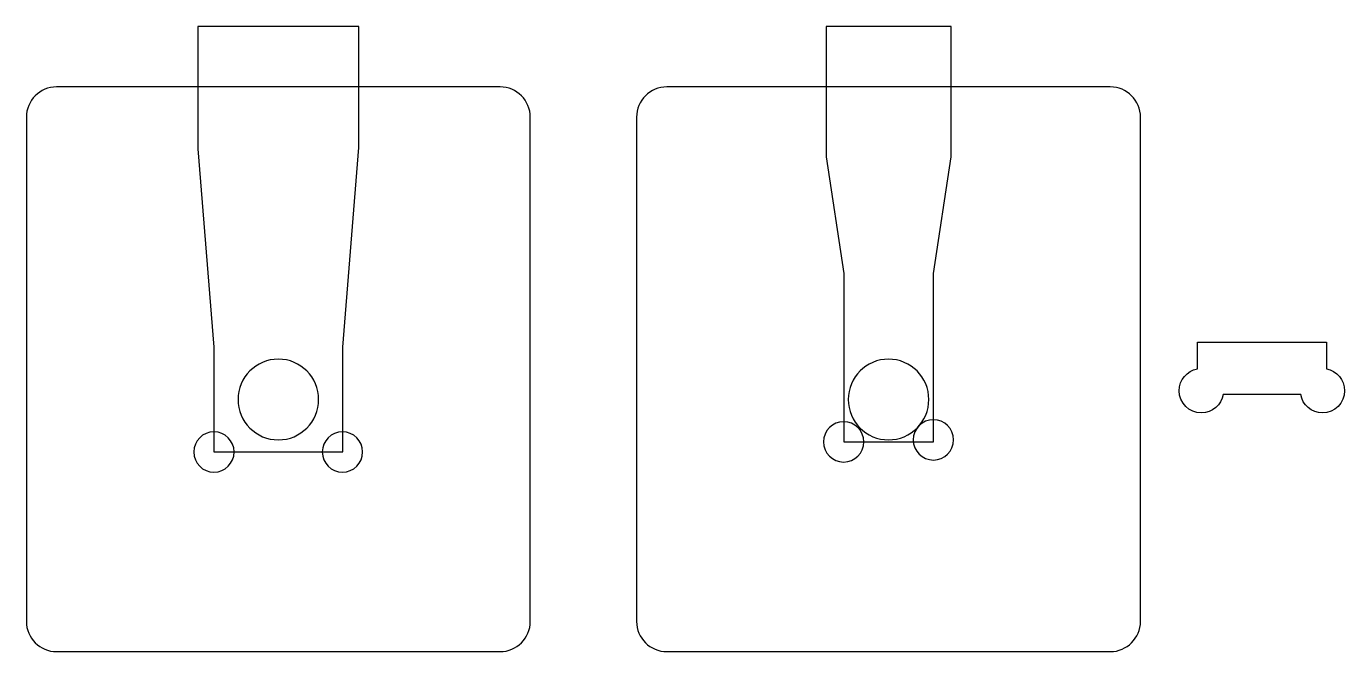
# Model space of a CAD drawing. Extents: x 0 to 65.4, y 0 to 31.
import ezdxf

# ---------------------------------------------------------------- set-up
doc = ezdxf.new("R2010")
doc.units = 0
doc.layers.add('LAYER_1', color=7, linetype='CONTINUOUS')

msp = doc.modelspace()

# ---------------------------------------------------------------- linework, layer by layer
at = {"layer": 'LAYER_1', "color": 7}
for points in [[(8.5, 31), (8.5, 25), (8.506, 24.922), (9.3, 15.1), (9.3, 9.9), (15.7, 9.9), (15.7, 15.1), (16.5, 25), (16.5, 31), (8.5, 31)], [(39.671, 31), (39.671, 24.533), (40.544, 18.741), (40.544, 10.4), (44.994, 10.4), (44.994, 18.741), (45.871, 24.533), (45.871, 31), (39.671, 31)]]:
    msp.add_lwpolyline(points, dxfattribs=at)
at = {"layer": 'LAYER_1', "color": 250}
for points, knots in [([(25, 1.5), (25, 0.675), (24.325, 0), (23.5, 0), (23.5, 0), (1.5, 0), (1.5, 0), (0.675, 0), (0, 0.675), (0, 1.5), (0, 1.5), (0, 26.5), (0, 26.5), (0, 27.325), (0.675, 28), (1.5, 28), (1.5, 28), (23.5, 28), (23.5, 28), (24.325, 28), (25, 27.325), (25, 26.5), (25, 26.5), (25, 1.5), (25, 1.5)], [0, 0, 0, 0, 1, 1, 1, 2, 2, 2, 3, 3, 3, 4, 4, 4, 5, 5, 5, 6, 6, 6, 7, 7, 7, 8, 8, 8, 8]), ([(55.269, 1.5), (55.269, 0.675), (54.594, 0), (53.769, 0), (53.769, 0), (31.769, 0), (31.769, 0), (30.944, 0), (30.269, 0.675), (30.269, 1.5), (30.269, 1.5), (30.269, 26.5), (30.269, 26.5), (30.269, 27.325), (30.944, 28), (31.769, 28), (31.769, 28), (53.769, 28), (53.769, 28), (54.594, 28), (55.269, 27.325), (55.269, 26.5), (55.269, 26.5), (55.269, 1.5), (55.269, 1.5)], [0, 0, 0, 0, 1, 1, 1, 2, 2, 2, 3, 3, 3, 4, 4, 4, 5, 5, 5, 6, 6, 6, 7, 7, 7, 8, 8, 8, 8]), ([(14.5, 12.5), (14.5, 11.395), (13.605, 10.5), (12.5, 10.5), (11.395, 10.5), (10.5, 11.395), (10.5, 12.5), (10.5, 13.605), (11.395, 14.5), (12.5, 14.5), (13.605, 14.5), (14.5, 13.605), (14.5, 12.5)], [0, 0, 0, 0, 1, 1, 1, 2, 2, 2, 3, 3, 3, 4, 4, 4, 4]), ([(44.769, 12.5), (44.769, 11.395), (43.873, 10.5), (42.769, 10.5), (41.664, 10.5), (40.769, 11.395), (40.769, 12.5), (40.769, 13.605), (41.664, 14.5), (42.769, 14.5), (43.873, 14.5), (44.769, 13.605), (44.769, 12.5)], [0, 0, 0, 0, 1, 1, 1, 2, 2, 2, 3, 3, 3, 4, 4, 4, 4])]:
    msp.add_open_spline(points, degree=3, knots=knots, dxfattribs=at)
at = {"layer": 'LAYER_1', "color": 7}
for points, knots in [([(64.489, 14.018), (64.489, 14.018), (64.489, 15.346), (64.489, 15.346), (64.489, 15.346), (58.089, 15.346), (58.089, 15.346), (58.089, 15.346), (58.089, 14.018), (58.089, 14.018), (57.578, 13.923), (57.189, 13.477), (57.189, 12.938), (57.189, 12.33), (57.682, 11.838), (58.289, 11.838), (58.831, 11.838), (59.279, 12.23), (59.37, 12.746), (59.37, 12.746), (63.214, 12.746), (63.214, 12.746), (63.305, 12.23), (63.753, 11.838), (64.295, 11.838), (64.902, 11.838), (65.395, 12.33), (65.395, 12.938), (65.395, 13.479), (65.004, 13.926), (64.489, 14.018)], [0, 0, 0, 0, 1, 1, 1, 2, 2, 2, 3, 3, 3, 4, 4, 4, 5, 5, 5, 6, 6, 6, 7, 7, 7, 8, 8, 8, 9, 9, 9, 10, 10, 10, 10]), ([(41.543, 10.4), (41.543, 9.848), (41.096, 9.4), (40.543, 9.4), (39.991, 9.4), (39.543, 9.848), (39.543, 10.4), (39.543, 10.952), (39.991, 11.4), (40.543, 11.4), (41.096, 11.4), (41.543, 10.952), (41.543, 10.4)], [0, 0, 0, 0, 1, 1, 1, 2, 2, 2, 3, 3, 3, 4, 4, 4, 4]), ([(45.995, 10.5), (45.995, 9.948), (45.547, 9.5), (44.995, 9.5), (44.442, 9.5), (43.995, 9.948), (43.995, 10.5), (43.995, 11.052), (44.442, 11.5), (44.995, 11.5), (45.547, 11.5), (45.995, 11.052), (45.995, 10.5)], [0, 0, 0, 0, 1, 1, 1, 2, 2, 2, 3, 3, 3, 4, 4, 4, 4]), ([(10.305, 9.9), (10.305, 9.348), (9.857, 8.9), (9.305, 8.9), (8.752, 8.9), (8.305, 9.348), (8.305, 9.9), (8.305, 10.452), (8.752, 10.9), (9.305, 10.9), (9.857, 10.9), (10.305, 10.452), (10.305, 9.9)], [0, 0, 0, 0, 1, 1, 1, 2, 2, 2, 3, 3, 3, 4, 4, 4, 4]), ([(16.681, 9.9), (16.681, 9.348), (16.233, 8.9), (15.681, 8.9), (15.128, 8.9), (14.681, 9.348), (14.681, 9.9), (14.681, 10.452), (15.128, 10.9), (15.681, 10.9), (16.233, 10.9), (16.681, 10.452), (16.681, 9.9)], [0, 0, 0, 0, 1, 1, 1, 2, 2, 2, 3, 3, 3, 4, 4, 4, 4])]:
    msp.add_open_spline(points, degree=3, knots=knots, dxfattribs=at)

doc.saveas('drawing.dxf')
